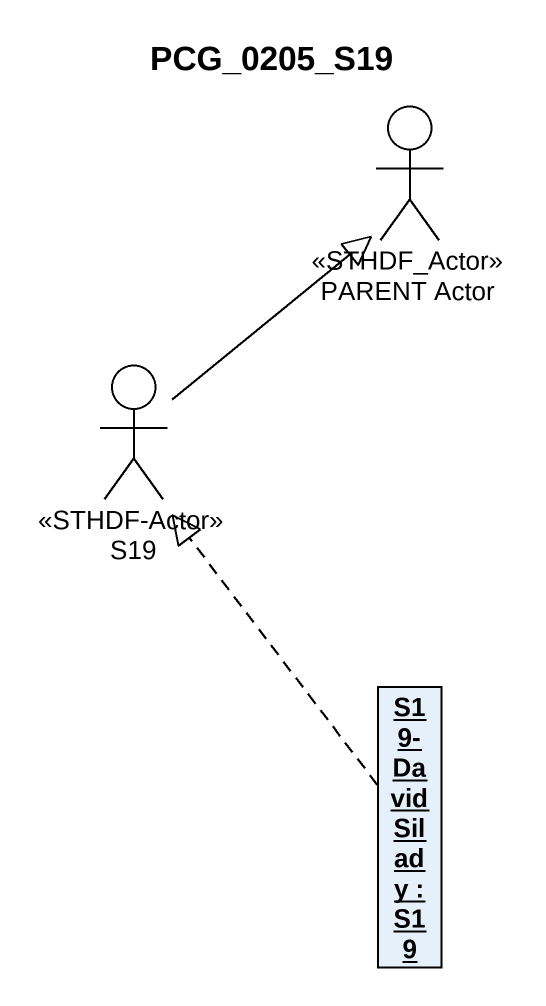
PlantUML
@startuml
title PCG_0205_S19
allowmixing
hide circle
hide empty members
actor "PARENT Actor" as PARENT_Actor <<STHDF_Actor>>
actor S19 <<STHDF-Actor>>
object "S19-David Silady : S19" as S19_David_Silady
S19 -up-|> PARENT_Actor
S19_David_Silady .up.|> S19
@enduml
